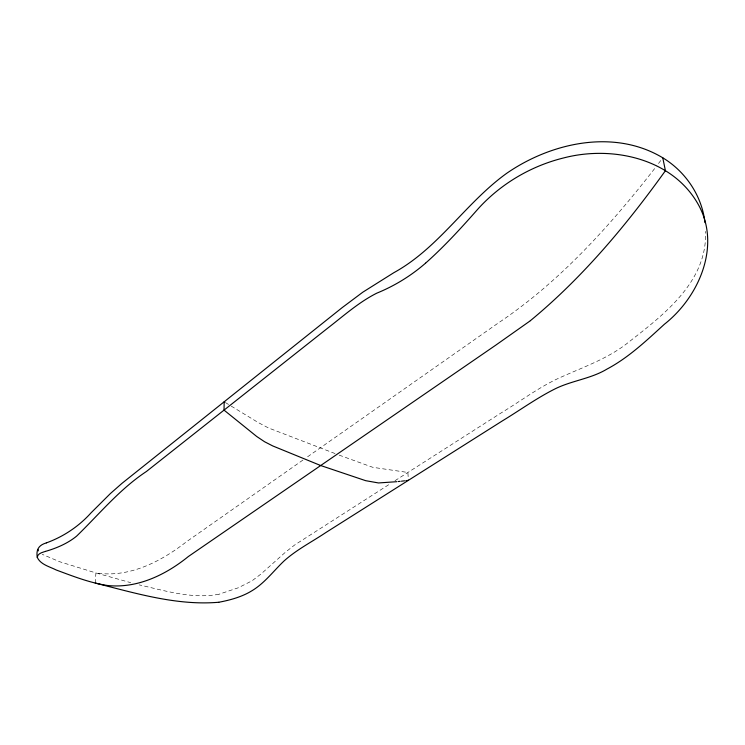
<?xml version="1.0" encoding="UTF-8"?>
<svg xmlns="http://www.w3.org/2000/svg" width="745" height="745" viewBox="0 0 745 745"><rect width="100%" height="100%" fill="white"/><g stroke="black" fill="none" stroke-linecap="round" stroke-linejoin="round"><path stroke-width="0.56" stroke-dasharray="3.73 2.79" d="M95.22 583.065L95.919 572.942L59.786 561.767L42.214 554.327M660.75 160.529L656.671 165.921M654.622 168.603C609.475 226.517 559.365 282.122 497.967 323.209L306.065 457.858M302.964 460.038L186.287 541.894C160.957 561.618 128.978 578.139 95.919 572.942L130.748 582.664M388.667 484.744L294.703 544.958L285.354 552.278L260.89 574.106L252.006 580.83L238.214 587.805L219.039 594.221M395.008 480.693L501.608 412.628C521.612 400.493 540.423 386.096 562 376.737C584.862 366.484 609.121 358.028 628.836 342.029C664.27 314.288 707.517 281.526 705.534 231.388M218.918 594.249C192.145 599.231 165.204 590.757 139.259 584.89M335.054 453.556L268.433 427.937L258.068 422.462L231.183 406.081M339.133 455.111L372.733 467.301L407.878 472.479L408.381 480.339M225.931 402.868L228.557 404.479"/><path stroke-width="1.12" d="M529.937 321.039L495.909 345.056L188.336 556.534C165.828 574.805 137.248 588.662 107.587 585.505C89.847 582.869 72.935 576.192 56.192 569.981C49.608 566.628 40.481 564.57 37.25 557.325C35.928 549.307 39.094 545.014 46.255 542.937M425.73 263.004C444.569 246.288 461.555 227.616 478.188 208.74C500.836 183.764 531.148 165.884 563.881 157.875C611.571 145.499 671.115 157.996 697.422 202.994C721.886 244.425 699.462 296.65 664.382 324.252C646.446 340.605 628.557 357.656 606.933 369.11C590.794 378.842 571.564 380.611 554.857 388.974C536.577 398.156 519.954 410.225 502.493 420.813L325.677 532.656C311.764 541.978 296.603 549.67 284.078 560.938C273.499 570.977 264.68 583.093 251.978 590.729C242.106 596.829 230.41 600.079 218.9 602.239M425.581 263.143C411.072 275.78 394.543 285.931 376.737 293.185C358.745 302.265 343.603 315.843 327.772 328.089L146.439 471.473C119.573 489.232 99.355 514.087 76.539 536.204C67.627 543.44 56.704 548.124 45.594 551.356M530.282 320.76C582.199 277.987 626.2 225.437 665.415 170.707L662.78 157.81C614.141 128.55 551.086 142.602 506.665 173.334C465.867 202.668 438.637 248.104 393.882 272.661L362.806 292.189L342.16 307.638L121.975 483.347L110.372 493.572L91.011 512.877C78.84 526.398 63.446 536.698 46.358 542.891M45.482 551.384C42.381 552.427 37.595 553.423 37.25 557.325M218.779 602.258C176.816 605.853 135.506 593.169 95.22 583.065M408.381 480.339L405.876 480.665M404.61 480.814L401.443 481.186M400.167 481.326L398.24 481.54M396.824 481.689L378.525 482.956L365.665 480.674L320.695 465.532L272.726 445.929L264.587 441.748L256.69 436.468L224.031 410.113L224.171 401.797L225.046 402.337M662.78 157.81C685.642 171.611 702.032 195.963 704.956 222.643M38.386 550.862L37.986 549.577"/></g></svg>
